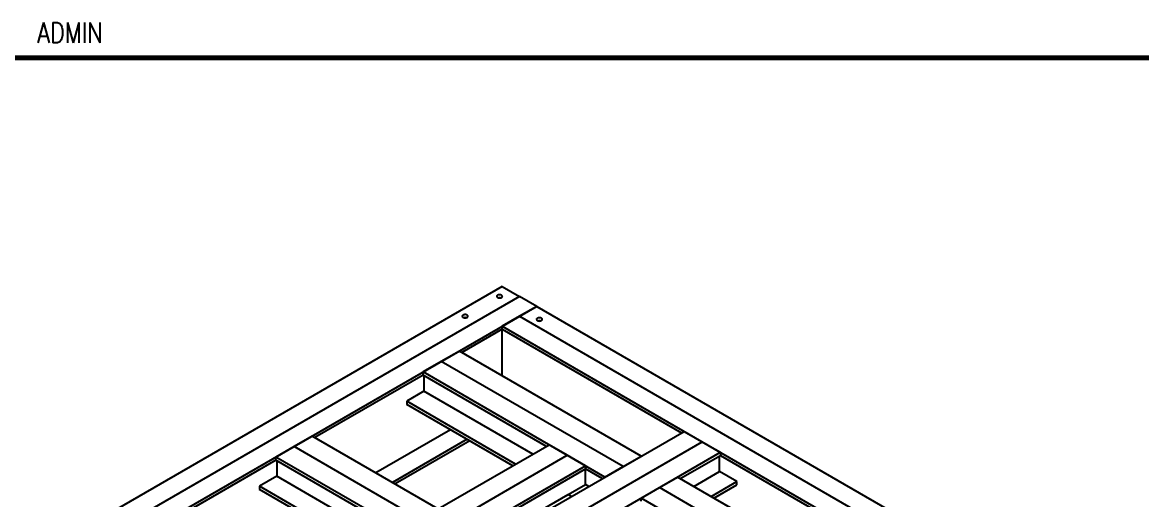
# Model space of a CAD drawing. Header units: millimetres. Extents: x 0 to 16187, y -20471 to 6290.
# Drawn here: x 8982 to 9200.3, y 3337 to 3430 of the extents above; entities that cross this region are included whole.
import ezdxf
from ezdxf.enums import TextEntityAlignment as Align

# ---------------------------------------------------------------- set-up
doc = ezdxf.new("R2010")
doc.units = ezdxf.units.MM
doc.layers.add('BORDER1', color=3, linetype='Continuous')
doc.layers.add('BORDER2', color=7, linetype='Continuous')
doc.styles.add('ROMANC', font='ROMANC', dxfattribs={"height": 5})
doc.styles.add('ROMANS', font='ROMANS.shx', dxfattribs={"width": 0.8})
doc.styles.add('ROMANT', font='ROMANT', dxfattribs={"height": 4})

# ---------------------------------------------------------------- blocks, each defined once
blk = doc.blocks.new('*U609')
at = {"layer": 'BORDER1', "color": 154, "true_color": 0x1859a9, "const_width": 1}
blk.add_lwpolyline([(1.81, 811), (1144, 811), (1144, 0), (0, 0), (0, 811)], close=True, dxfattribs=at)
at = {"layer": 'BORDER2', "insert": (138.14, 813.89), "char_height": 4, "attachment_point": 7, "style": 'ROMANS'}
blk.add_mtext('ADMIN', dxfattribs=at)
at = {"layer": 'BORDER2', "flags": 8}
for tag, height, style, p in [('REV-A', 3.24, 'ROMANS', (986.93, 140.25)), ('RE-A', 8.06, 'ROMANT', (1084.63, 7.17))]:
    blk.add_attdef(tag, text='', height=height, dxfattribs=dict(at, style=style)).set_placement(p, align=Align.CENTER)
at = {"layer": 'BORDER2', "style": 'ROMANS', "width": 3.830216}
blk.add_attdef('DATE-A', text='', height=3.24, dxfattribs=at).set_placement((995.51, 140.25), (1008.51, 140.25), align=Align.FIT)
at = {"layer": 'BORDER2'}
for tag, height, style, p in [('DRN-A', 3.24, 'ROMANS', (1018.38, 140.25)), ('CHD-A', 3.24, 'ROMANS', (1032.35, 140.25)), ('APD-A', 3.24, 'ROMANS', (1046.64, 140.25)), ('CONS_CONT_VEND', 4.2, 'ROMANC', (1061.39, 72.83))]:
    blk.add_attdef(tag, text='', height=height, dxfattribs=dict(at, style=style)).set_placement(p, align=Align.CENTER)
at = {"layer": 'BORDER2', "style": 'ROMANS', "width": 0.8}
for tag, p, height in [('1:X', (997.23, 122.55), 3.5), ('LOC', (1042.74, 122.55), 3.5), ('PROJ_NO', (1118.64, 122.55), 3.5), ('CONS_DRG_NO', (1011, 63), 3)]:
    blk.add_attdef(tag, p, '', height=height, dxfattribs=at)
at = {"layer": 'BORDER2', "lineweight": 30, "width": 0.8, "flags": 104}
blk.add_attdef('COMMENTS-A', text='', height=2.2, dxfattribs=at).set_placement((1055.21, 142.07), align=Align.MIDDLE_LEFT)
at = {"layer": 'BORDER2', "style": 'ROMANS', "width": 0.8}
for tag, p in [('PROJECT_TITLE_1', (1061.07, 55.35)), ('PROJECT_TITLE_2', (1061.07, 49.3))]:
    blk.add_attdef(tag, text='', height=3.5, dxfattribs=at).set_placement(p, align=Align.MIDDLE)
at = {"layer": 'BORDER2', "style": 'ROMANT', "width": 0.8}
for tag, p in [('DRG_TITLE_1', (1061.07, 36.31)), ('DRG_TITLE_2', (1061.07, 28.31)), ('DRG_TITLE_3', (1061.07, 20.31))]:
    blk.add_attdef(tag, text='', height=5, dxfattribs=at).set_placement(p, align=Align.CENTER)
at = {"layer": 'BORDER2', "style": 'ROMANT'}
for tag, p in [('AR', (995, 7.17)), ('PA', (1011.74, 7.17)), ('DC', (1028.45, 7.17)), ('TS', (1120.84, 7.17))]:
    blk.add_attdef(tag, p, '', height=8.06, dxfattribs=at)
for tag, p in [('SRNO', (1074.7, 7.17)), ('SH', (1115.8, 7.18))]:
    blk.add_attdef(tag, text='', height=8.06, dxfattribs=at).set_placement(p, align=Align.RIGHT)
at = {"layer": 'BORDER2', "style": 'ROMANS', "flags": 2}
blk.add_attdef('TB_VERSION', text='', height=2, dxfattribs=at).set_placement((1, -1), align=Align.TOP_LEFT)

msp = doc.modelspace()

# ---------------------------------------------------------------- linework, layer by layer
at = {"color": 7, "linetype": 'Continuous', "lineweight": 25}
for p, q in [((9075.58763, 3378.56256), (8925.68099, 3292.0233)), ((9075.58763, 3378.56256), (9078.95345, 3376.61951)), ((9078.95345, 3376.61951), (8929.04682, 3290.08025)), ((9082.31928, 3374.67646), (9078.95345, 3376.61951)), ((9082.31928, 3374.67646), (8932.41264, 3288.1372)), ((9082.31928, 3374.67646), (9078.95345, 3372.73341)), ((9082.31928, 3374.67646), (9292.08958, 3253.57864)), ((9078.95345, 3372.73341), (9075.58763, 3370.79036)), ((9078.95345, 3372.73341), (9288.72375, 3251.63559)), ((9075.58763, 3370.19836), (9067.73529, 3365.66531)), ((9075.58763, 3370.79036), (9285.35792, 3249.69254)), ((9075.58763, 3370.19836), (9075.58763, 3370.79036)), ((9075.58763, 3370.19836), (9110.55751, 3350.01068)), ((9075.58763, 3361.13225), (9075.58763, 3370.19836)), ((9067.22255, 3365.9613), (9063.68702, 3363.92028)), ((9102.70517, 3345.47762), (9067.22255, 3365.9613)), ((9063.68702, 3363.92028), (9060.15148, 3361.87926)), ((9099.16964, 3343.4366), (9063.68702, 3363.92028)), ((9060.15148, 3361.28727), (9039.02675, 3349.09222)), ((9095.6341, 3341.39558), (9060.15148, 3361.87926)), ((9060.15148, 3361.26686), (9060.15148, 3361.87926)), ((9084.21424, 3347.37572), (9060.15148, 3361.26686)), ((9060.32119, 3361.16889), (9060.32119, 3358.12664)), ((9060.32119, 3358.12664), (9056.94476, 3356.17746)), ((9056.94476, 3356.17746), (9056.94476, 3355.56506)), ((9078.20286, 3343.90542), (9056.94476, 3356.17746)), ((9081.57929, 3345.8546), (9060.32119, 3358.12664)), ((9077.67244, 3343.59922), (9056.94476, 3355.56506)), ((8974.62692, 3271.53962), (9111.07024, 3350.30668)), ((9065.51982, 3350.61478), (9050.95457, 3342.20644)), ((9111.07024, 3350.30668), (9114.60578, 3348.26566)), ((8978.16245, 3269.4986), (9114.60578, 3348.26566)), ((9034.97848, 3347.3472), (9031.44295, 3345.30618)), ((9038.51402, 3349.38822), (9034.97848, 3347.3472)), ((9070.4611, 3326.86352), (9034.97848, 3347.3472)), ((9073.99664, 3328.90454), (9038.51402, 3349.38822)), ((9068.72655, 3348.76357), (9054.1613, 3340.35523)), ((9069.23928, 3348.46758), (9054.67403, 3340.05924)), ((9063.10719, 3335.19088), (9084.74466, 3347.68192)), ((9088.28019, 3345.6409), (9084.74466, 3347.68192)), ((9114.60578, 3348.26566), (9118.14131, 3346.22464)), ((8981.69799, 3267.45758), (9118.14131, 3346.22464)), ((9066.92557, 3324.8225), (9031.44295, 3345.30618)), ((9031.44295, 3344.69377), (9031.44295, 3345.30618)), ((9066.64272, 3333.14986), (9088.28019, 3345.6409)), ((9091.81573, 3343.59988), (9088.28019, 3345.6409)), ((9099.16964, 3343.4366), (9102.70517, 3345.47762)), ((9110.30665, 3341.08938), (9118.14131, 3345.61223)), ((9117.97161, 3342.47201), (9117.97161, 3345.51426)), ((9118.14131, 3346.22464), (9118.14131, 3345.61223)), ((9118.14131, 3345.63264), (9152.45358, 3325.82459)), ((9031.44295, 3344.71418), (8989.74141, 3320.6404)), ((9066.39515, 3324.51629), (9031.44295, 3344.69377)), ((9031.61265, 3344.5958), (9031.61265, 3341.55355)), ((9070.17826, 3331.10884), (9091.81573, 3343.59988)), ((9070.70867, 3330.80264), (9091.81573, 3342.98748)), ((9091.81573, 3343.59988), (9091.81573, 3342.98748)), ((9091.81573, 3339.94523), (9091.81573, 3342.98748)), ((9095.10369, 3341.08938), (9091.81573, 3342.98748)), ((9095.6341, 3341.39558), (9099.16964, 3343.4366)), ((9031.61265, 3341.55355), (9028.23622, 3339.60438)), ((9063.7602, 3322.99517), (9031.61265, 3341.55355)), ((9106.2407, 3339.35456), (9109.77624, 3341.39558)), ((9144.60125, 3321.29153), (9109.77624, 3341.39558)), ((9112.9416, 3339.56825), (9117.97161, 3342.47201)), ((9121.34804, 3340.52284), (9117.97161, 3342.47201)), ((9060.38377, 3321.046), (9028.23622, 3339.60438)), ((9028.23622, 3339.60438), (9028.23622, 3338.99197)), ((9059.85335, 3320.73979), (9028.23622, 3338.99197)), ((9088.43929, 3337.99605), (9091.81573, 3339.94523)), ((9092.46874, 3339.56825), (9091.81573, 3339.94523)), ((9102.70517, 3337.31354), (9106.2407, 3339.35456)), ((9141.06571, 3319.25051), (9106.2407, 3339.35456)), ((9116.31804, 3337.61908), (9121.34804, 3340.52284)), ((9116.84846, 3337.31288), (9121.34804, 3339.91043)), ((9121.34804, 3339.91043), (9121.34804, 3340.52284)), ((9073.34362, 3329.28151), (9088.43929, 3337.99605)), ((9089.0923, 3337.61908), (9088.43929, 3337.99605)), ((9137.53018, 3317.20949), (9102.70517, 3337.31354)), ((9102.70517, 3336.70113), (9102.70517, 3337.31354))]:
    msp.add_line(p, q, dxfattribs=at)
at = {"color": 7, "linetype": 'Continuous', "lineweight": 25, "flags": 128}
for points in [[(9075.4462, 3376.8481), (9075.37051, 3376.88458), (9075.28475, 3376.91268), (9075.19168, 3376.93148), (9075.09429, 3376.94038), (9074.99571, 3376.9391), (9074.89912, 3376.92768), (9074.8076, 3376.90649), (9074.72411, 3376.87621), (9074.65133, 3376.8378), (9074.5916, 3376.79252), (9074.54683, 3376.7418), (9074.51847, 3376.68728), (9074.50743, 3376.63072), (9074.51407, 3376.57392), (9074.53816, 3376.51872), (9074.57894, 3376.4669), (9074.63509, 3376.42011), (9074.70481, 3376.37986), (9074.78587, 3376.34744), (9074.87564, 3376.3239), (9074.97126, 3376.30999), (9075.06964, 3376.30616), (9075.16762, 3376.31254), (9075.26206, 3376.32891), (9075.34991, 3376.35475), (9075.42836, 3376.38923), (9075.49489, 3376.43125), (9075.54735, 3376.47945), (9075.58406, 3376.53228), (9075.60384, 3376.58804), (9075.60605, 3376.64495), (9075.59062, 3376.70117), (9075.55806, 3376.7549), (9075.5094, 3376.80441), (9075.4462, 3376.8481)], [(9068.72869, 3372.97016), (9068.653, 3373.00665), (9068.56724, 3373.03474), (9068.47417, 3373.05354), (9068.37678, 3373.06244), (9068.2782, 3373.06116), (9068.1816, 3373.04975), (9068.09009, 3373.02855), (9068.0066, 3372.99827), (9067.93382, 3372.95987), (9067.87408, 3372.91458), (9067.82932, 3372.86386), (9067.80096, 3372.80934), (9067.78992, 3372.75278), (9067.79655, 3372.69598), (9067.82065, 3372.64079), (9067.86142, 3372.58896), (9067.91758, 3372.54217), (9067.9873, 3372.50192), (9068.06835, 3372.4695), (9068.15813, 3372.44596), (9068.25374, 3372.43205), (9068.35212, 3372.42822), (9068.45011, 3372.4346), (9068.54454, 3372.45097), (9068.6324, 3372.47681), (9068.71085, 3372.51129), (9068.77737, 3372.55331), (9068.82983, 3372.60151), (9068.86654, 3372.65434), (9068.88632, 3372.7101), (9068.88854, 3372.76701), (9068.87311, 3372.82323), (9068.84054, 3372.87696), (9068.79188, 3372.92647), (9068.72869, 3372.97016)], [(9082.44656, 3372.35786), (9082.38337, 3372.31416), (9082.33471, 3372.26465), (9082.30214, 3372.21093), (9082.28672, 3372.15471), (9082.28893, 3372.0978), (9082.30871, 3372.04203), (9082.34542, 3371.9892), (9082.39788, 3371.941), (9082.4644, 3371.89899), (9082.54285, 3371.8645), (9082.63071, 3371.83866), (9082.72515, 3371.82229), (9082.82313, 3371.81592), (9082.92151, 3371.81975), (9083.01712, 3371.83366), (9083.1069, 3371.8572), (9083.18795, 3371.88961), (9083.25767, 3371.92986), (9083.31383, 3371.97665), (9083.35461, 3372.02848), (9083.3787, 3372.08368), (9083.38533, 3372.14047), (9083.37429, 3372.19704), (9083.34593, 3372.25155), (9083.30117, 3372.30227), (9083.24144, 3372.34756), (9083.16865, 3372.38596), (9083.08516, 3372.41625), (9082.99365, 3372.43744), (9082.89705, 3372.44886), (9082.79847, 3372.45014), (9082.70108, 3372.44123), (9082.60801, 3372.42243), (9082.52225, 3372.39434), (9082.44656, 3372.35786)]]:
    msp.add_lwpolyline(points, dxfattribs=at)
at = {"color": 7, "linetype": 'Continuous', "lineweight": 25}
for centre, radius, start, end in [((9075.0573, 3375.42582), 0.92347, 77.5555287, 102.4444713), ((9068.33978, 3371.54788), 0.92347, 77.5555287, 102.4444713), ((9082.83547, 3370.936), 0.92306, 77.5498321, 102.4501679)]:
    msp.add_arc(centre, radius, start, end, dxfattribs=at)

# ---------------------------------------------------------------- block references
at = {"layer": 'BORDER1'}
msp.add_blockref('*U609', (8846.73852, 2612.13313), dxfattribs=at)

doc.saveas('drawing.dxf')
